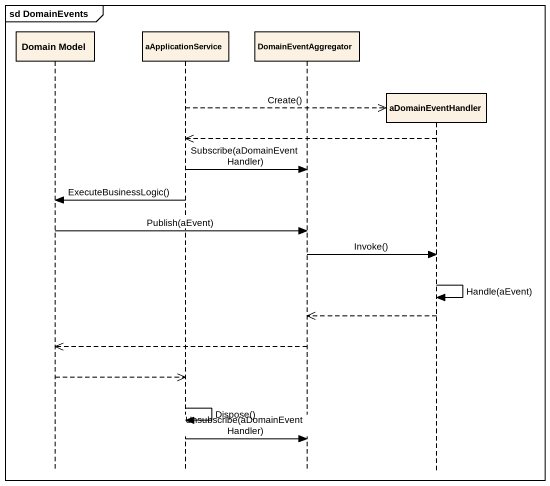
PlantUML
@startuml
mainframe sd DomainEvents
hide footbox
participant "Domain Model" as Domain_Model
participant aApplicationService
participant DomainEventAggregator
participant aDomainEventHandler

aApplicationService -->> aDomainEventHandler ** : Create()
aDomainEventHandler -->> aApplicationService
aApplicationService -> DomainEventAggregator : Subscribe(aDomainEventHandler)
aApplicationService -> Domain_Model : ExecuteBusinessLogic()
Domain_Model -> DomainEventAggregator : Publish(aEvent)
DomainEventAggregator -> aDomainEventHandler : Invoke()
aDomainEventHandler -> aDomainEventHandler : Handle(aEvent)
aDomainEventHandler -->> DomainEventAggregator
DomainEventAggregator -->> Domain_Model
Domain_Model -->> aApplicationService
aApplicationService -> aApplicationService : Dispose()
aApplicationService -> DomainEventAggregator : Unsubscribe(aDomainEventHandler)
@enduml
